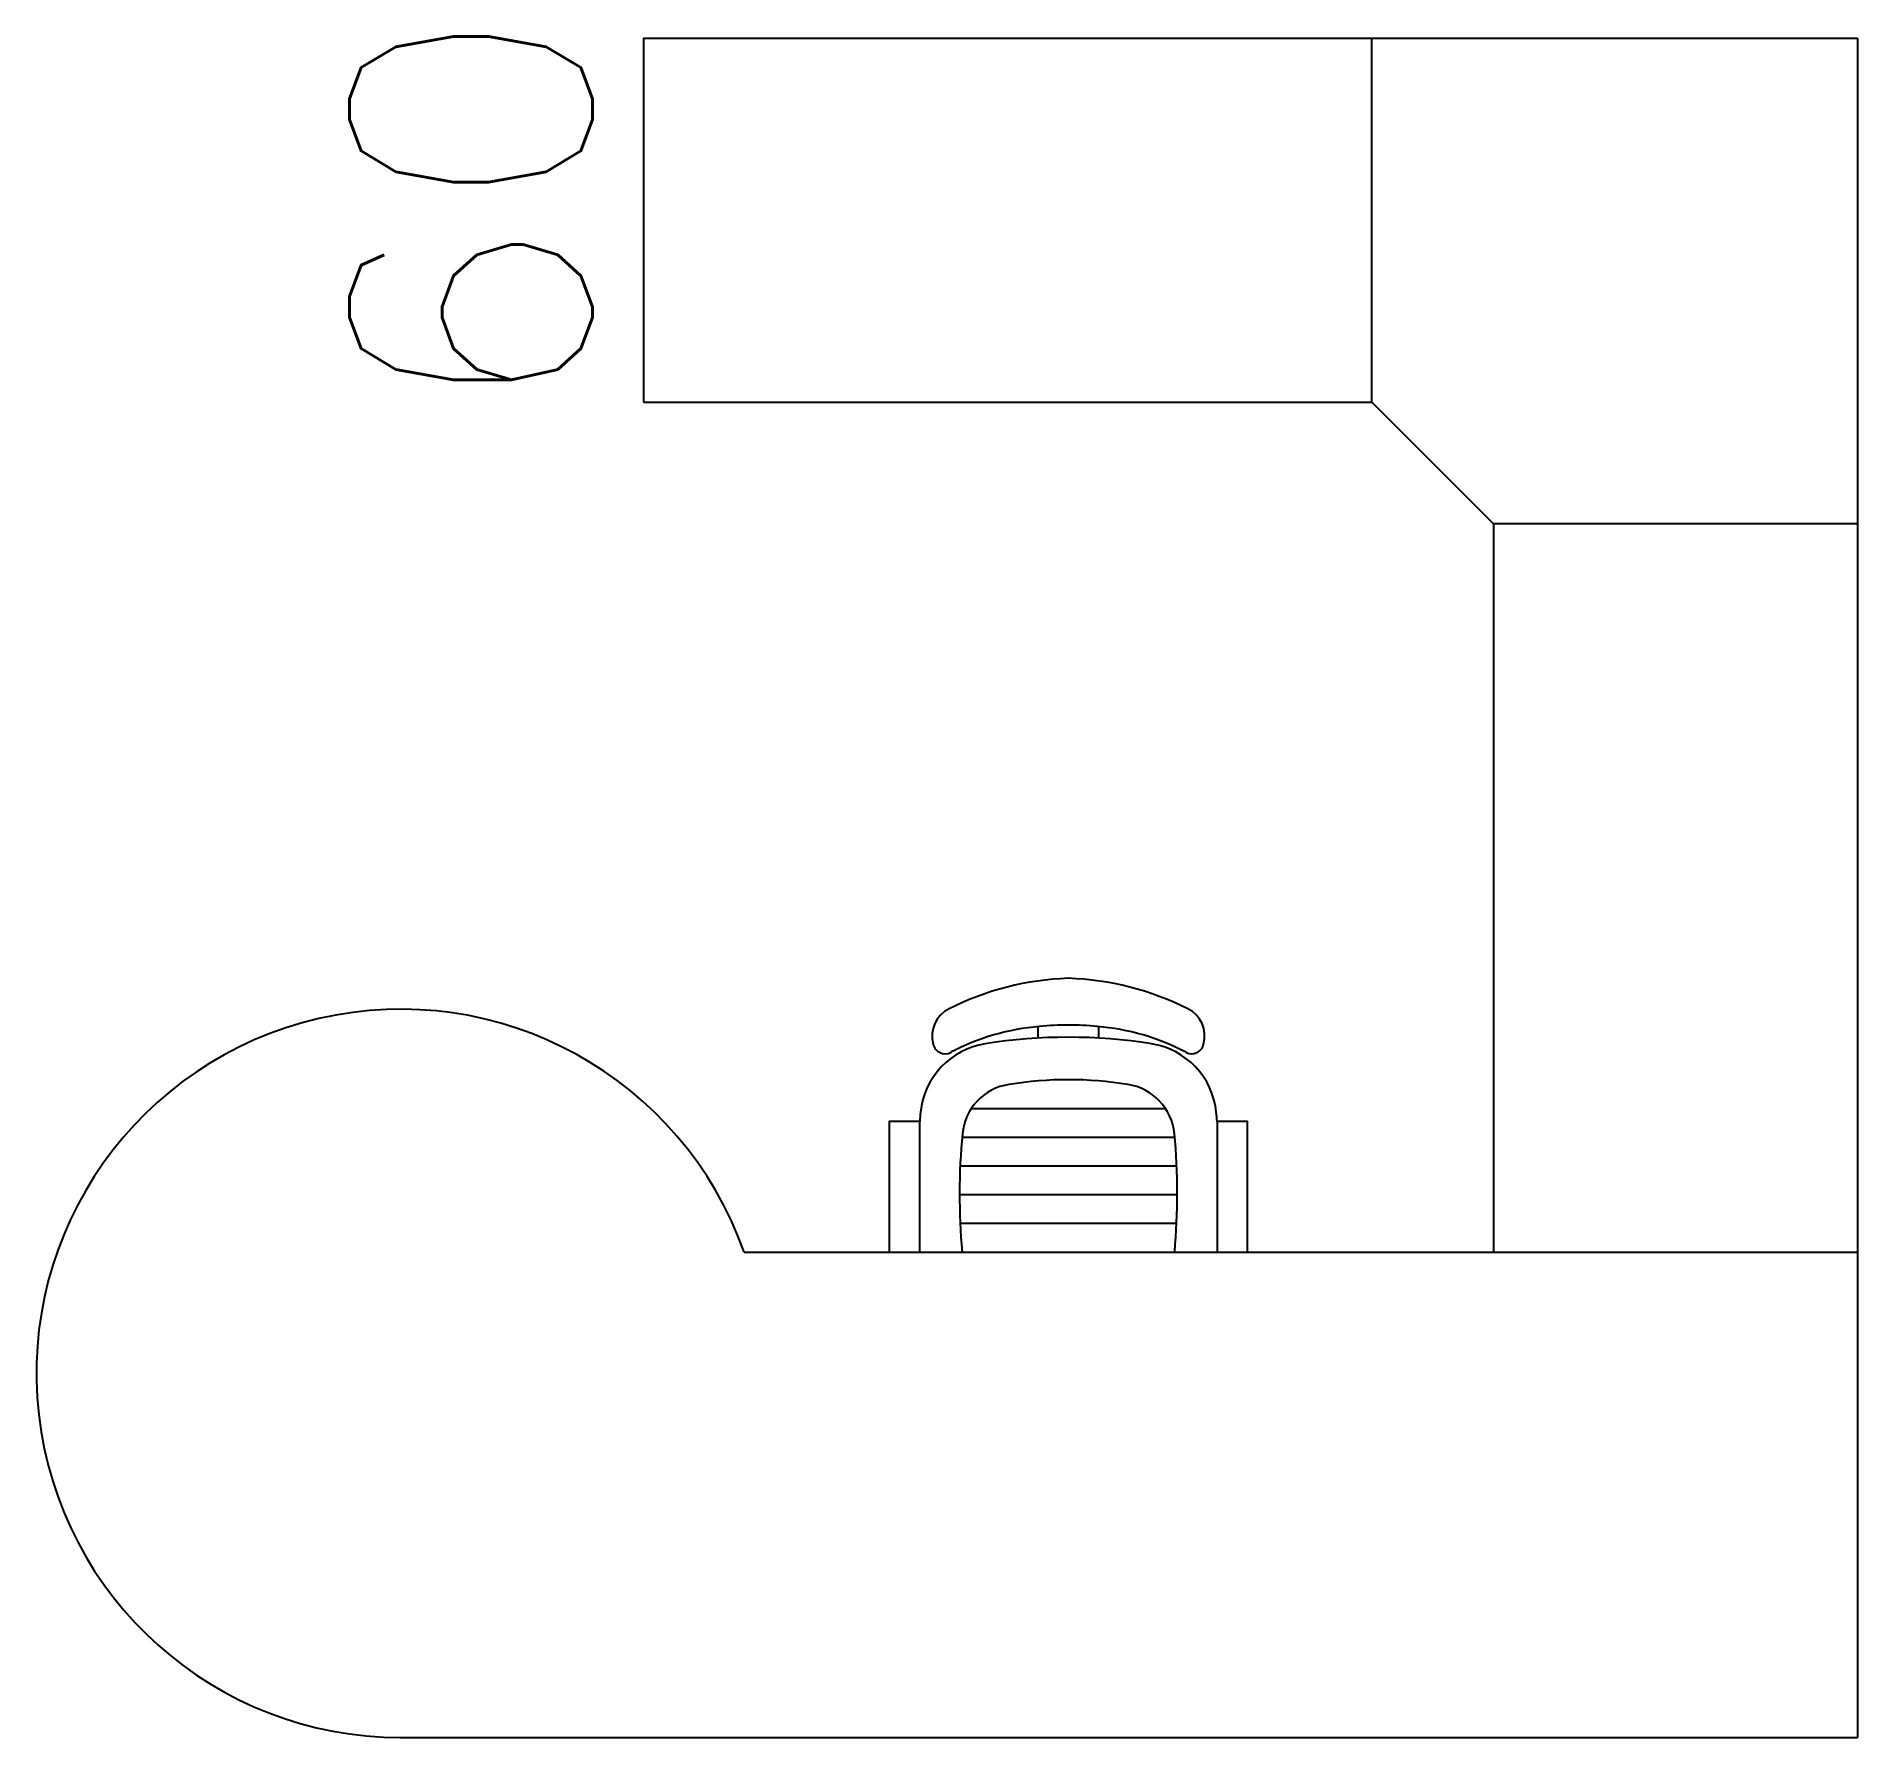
# Model space of a CAD drawing. Header units: millimetres. Extents: x -775.97 to -772.97, y 2702.46 to 2705.26.
import ezdxf
from ezdxf.enums import TextEntityAlignment as Align

# ---------------------------------------------------------------- set-up
doc = ezdxf.new("R2010")
doc.units = ezdxf.units.MM
doc.header["$LTSCALE"] = 10
for name, color, linetype in [('100-Distâncias', 1, 'Continuous'), ('Móveis_cadeiras', 2, 'Continuous'), ('Móveis_estações', 2, 'Continuous')]:
    doc.layers.add(name, color=color, linetype=linetype)
doc.styles.add('r100', font='romans.shx')

msp = doc.modelspace()

# ---------------------------------------------------------------- linework, layer by layer
at = {"layer": 'Móveis_cadeiras'}
for p, q in [((-774.3215, 2703.6131), (-774.3215, 2703.6322)), ((-774.2215, 2703.6131), (-774.2215, 2703.6322))]:
    msp.add_line(p, q, dxfattribs=at)
at = {"layer": 'Móveis_cadeiras', "color": 1}
for p, q in [((-774.4313, 2703.4972), (-774.1117, 2703.4972)), ((-774.4467, 2703.4499), (-774.0963, 2703.4499)), ((-774.4498, 2703.4026), (-774.0932, 2703.4026)), ((-774.4508, 2703.3552), (-774.0921, 2703.3552)), ((-774.4498, 2703.3079), (-774.0932, 2703.3079))]:
    msp.add_line(p, q, dxfattribs=at)
at = {"layer": 'Móveis_cadeiras'}
for points in [[(-774.0488, 2703.603, 0.35992), (-774.0748, 2703.6614, 0.10805), (-774.2715, 2703.7116, 0.10805), (-774.4682, 2703.6614, 0.35992), (-774.4942, 2703.603)], [(-774.4085, 2703.6036, 0.340817), (-774.5151, 2703.491, 0.002688), (-774.5165, 2703.4758, 0.328643)], [(-774.0265, 2703.4758, 0.002688), (-774.0279, 2703.491, 0.340817), (-774.1345, 2703.6036, 0.07931), (-774.4085, 2703.6036, 0.340817)], [(-774.0964, 2703.2606, 0.045416), (-774.0968, 2703.4556, 0.340817), (-774.1736, 2703.5367, 0.079866), (-774.3694, 2703.5367, 0.340817), (-774.4462, 2703.4556, 0.045416), (-774.4466, 2703.2606, 0.045416)]]:
    msp.add_lwpolyline(points, format="xyb", dxfattribs=at)
for points in [[(-774.5165, 2703.2606), (-774.5165, 2703.4758), (-774.5665, 2703.4758), (-774.5665, 2703.2606)], [(-773.9765, 2703.2606), (-773.9765, 2703.4758), (-774.0265, 2703.4758), (-774.0265, 2703.2606)]]:
    msp.add_lwpolyline(points, dxfattribs=at)
for centre, radius, start, end in [((-774.2877, 2703.2517), 0.3818, 94.7148, 117.7352), ((-774.2715, 2703.1393), 0.4952, 84.4899, 95.5101), ((-774.2553, 2703.2517), 0.3818, 62.2648, 85.2852), ((-774.4747, 2703.6073), 0.02, 192.3844, 297.7352), ((-774.0683, 2703.6073), 0.02, 242.2648, 347.6156)]:
    msp.add_arc(centre, radius, start, end, dxfattribs=at)
at = {"layer": 'Móveis_estações'}
for p, q in [((-774.9715, 2705.2606), (-774.9715, 2704.6606)), ((-774.9715, 2705.2606), (-772.9715, 2705.2606)), ((-773.7715, 2704.6606), (-773.7715, 2705.2606)), ((-772.9715, 2705.2606), (-772.9715, 2702.4606)), ((-774.9715, 2704.6606), (-773.7715, 2704.6606)), ((-773.5715, 2704.4606), (-773.7715, 2704.6606)), ((-772.9715, 2704.4606), (-773.5715, 2704.4606)), ((-773.5715, 2704.4606), (-773.5715, 2703.2606)), ((-774.8055, 2703.2606), (-772.9715, 2703.2606)), ((-775.3715, 2702.4606), (-772.9715, 2702.4606))]:
    msp.add_line(p, q, dxfattribs=at)
msp.add_arc((-775.3715, 2703.0606), 0.6, 19.4612, 270, dxfattribs=at)

# ---------------------------------------------------------------- texts
at = {"layer": '100-Distâncias', "style": 'r100'}
msp.add_text('60', height=0.4, rotation=90, dxfattribs=at).set_placement((-775.0556, 2704.972), align=Align.CENTER)

doc.saveas('drawing.dxf')
